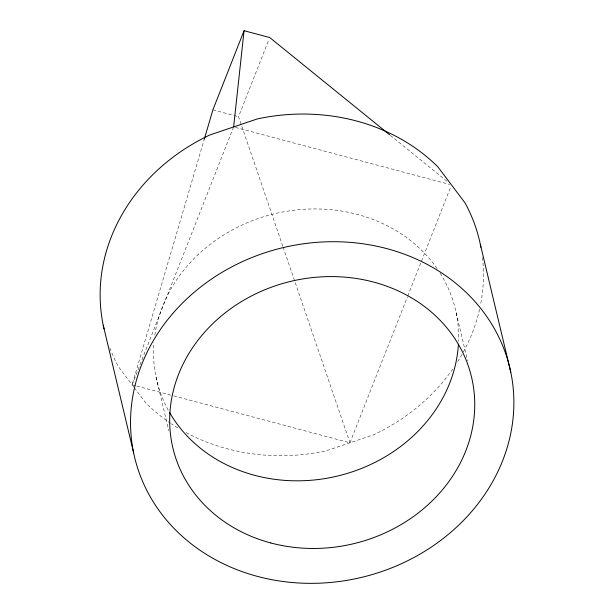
<?xml version="1.0" encoding="UTF-8"?>
<svg xmlns="http://www.w3.org/2000/svg" width="614" height="614" viewBox="0 0 614 614"><rect width="100%" height="100%" fill="white"/><g stroke="black" fill="none" stroke-linecap="round" stroke-linejoin="round"><path stroke-width="0.46" stroke-dasharray="3.07 2.3" d="M135.809 385.799L132.102 384.809L204.255 139.294M132.102 384.809L233.274 127.819M282.793 246.229L238.531 116.691L269.001 39.304M173.747 395.892L349.965 442.794L407.374 296.953M407.727 296.071L450.783 186.694M212.897 109.868L233.044 115.232M233.957 115.47L238.531 116.691M235.461 127.42L449.632 184.423M136.73 386.045L172.826 395.646M390.389 135.387L447.759 181.897M133.798 387.058L118.54 366.811A192.85 169.479 -13.4 0 1 109.822 347.885M134.366 387.81L145.664 402.807A192.85 169.479 -13.4 0 0 170.515 423.215M283.108 247.135L349.965 442.794M456.156 312.764L467.638 360.948M156.025 377.004L168.835 430.752M482.458 257.512A192.85 169.479 -13.4 0 1 480.378 305.526M479.588 309.241A192.85 169.479 -13.4 0 1 462.542 353.464M462.073 354.309A192.85 169.479 -13.4 0 1 457.622 361.761M452.81 369.006A192.85 169.479 -13.4 0 1 373.78 434.743L326.149 450.845A192.85 169.479 -13.4 0 1 185.981 432.548M177.791 427.874A192.85 169.479 -13.4 0 1 171.314 423.752M440.184 273.23A153.477 134.88 -13.4 0 1 458.543 341.346M168.213 410.098A153.477 134.88 -13.4 0 1 153.984 342.673M154.835 335.213A153.477 134.88 -13.4 0 1 275.133 213.603A153.477 134.88 -13.4 0 1 437.053 268.502"/><path stroke-width="0.92" d="M233.627 126.937L244.065 30.7L269.699 37.523L389.644 134.781M204.255 139.294L212.897 109.868L244.065 30.7M480.363 244.502L510.771 372.168A192.85 169.479 -13.4 0 1 257.673 576.454A192.85 169.479 -13.4 0 1 198.176 288.964A192.85 169.479 -13.4 0 1 510.771 372.168M103.229 325.228L133.637 452.886M480.9 247.258A192.85 169.479 -13.4 0 0 465.044 202.919L437.92 166.916A192.85 169.479 -13.4 0 0 257.443 118.886L209.804 134.988A192.85 169.479 -13.4 0 0 104.035 328.881M458.405 344.224A153.477 134.88 -13.4 0 1 337.063 476.157A153.477 134.88 -13.4 0 1 169.579 412.524M270.851 542.983A153.477 134.88 -13.4 0 0 472.273 380.404A153.477 134.88 -13.4 0 0 223.496 314.191A153.477 134.88 -13.4 0 0 270.851 542.983"/></g></svg>
